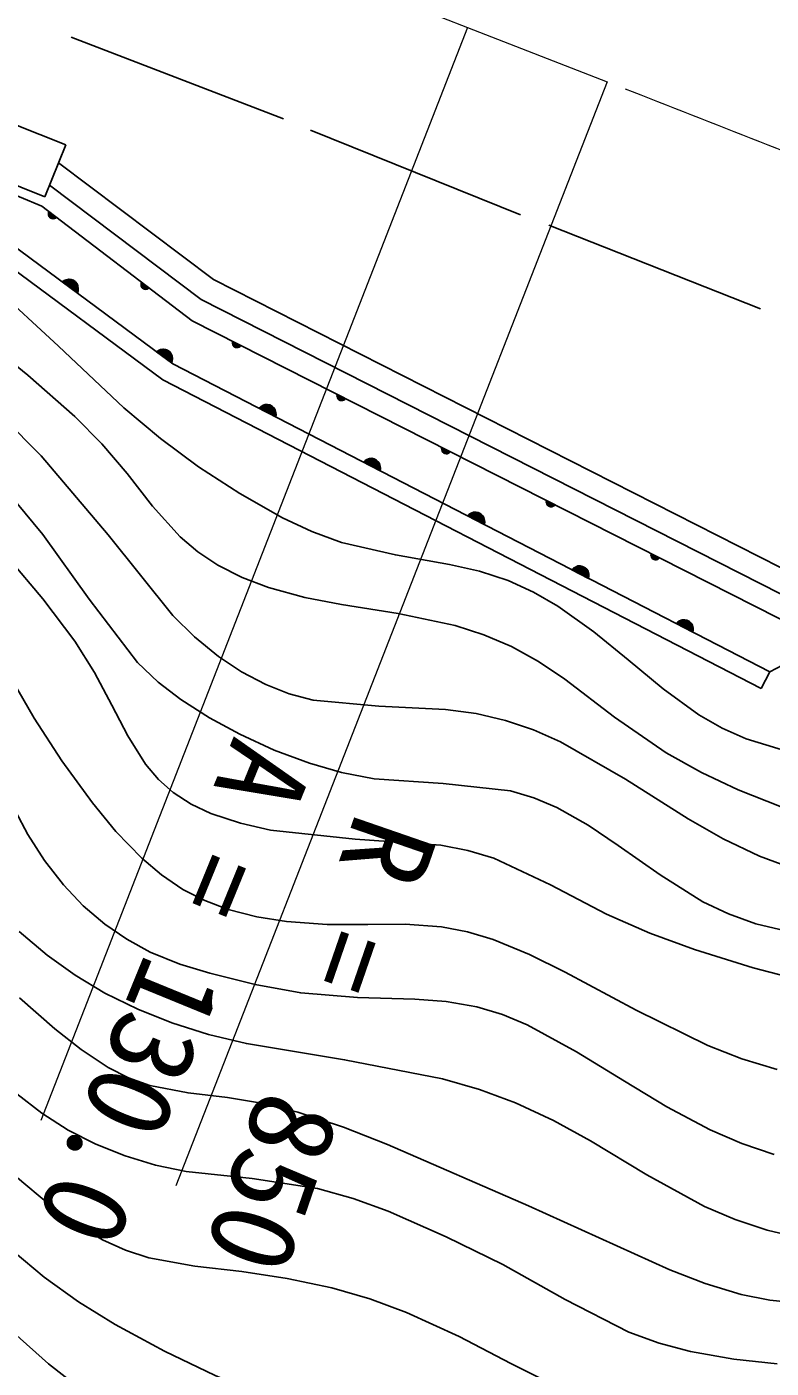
# Model space of a CAD drawing. Units: millimetres, scale not verified. Extents: x 40000 to 680000, y 20000 to 380000.
# Drawn here: x 516498 to 532356, y 258085 to 286664 of the extents above; entities that cross this region are included whole.
import ezdxf
from ezdxf.enums import TextEntityAlignment as Align

# ---------------------------------------------------------------- set-up
doc = ezdxf.new("R2010")
doc.units = ezdxf.units.MM
doc.header["$LTSCALE"] = 1000
doc.linetypes.add('CHAIN', pattern=[18.5, 12, -1.5, 3.5, -1.5])
for name, color, linetype, lineweight in [('M-BGD', 7, 'Continuous', 25), ('M-BMK', 2, 'CHAIN', 13), ('M-BMK-HTXT', 7, 'Continuous', 13)]:
    doc.layers.add(name, color=color, linetype=linetype, lineweight=lineweight)
doc.styles.add('ＭＳ ゴシック', font='')
doc.styles.get('ＭＳ ゴシック').set_extended_font_data('MS Gothic')

msp = doc.modelspace()

# ---------------------------------------------------------------- linework, layer by layer
at = {"layer": 'M-BGD'}
for p, q in [((521969, 284703), (517444, 286443)), ((521969, 284703), (517444, 286443)), ((516222, 284591), (517328, 284147)), ((527017, 282660), (522541, 284464)), ((527017, 282660), (522541, 284464)), ((517328, 284147), (516884, 283042)), ((517328, 284147), (516884, 283042)), ((517175, 283767), (520477, 281281)), ((515692, 283309), (516814, 282840)), ((516884, 283042), (515779, 283486)), ((516983, 283287), (520212, 280855)), ((516814, 282840), (520019, 280399)), ((517090, 282582), (516959, 282682)), ((517090, 282582), (516959, 282682)), ((516959, 282667), (517074, 282579)), ((516959, 282667), (517074, 282579)), ((516960, 282697), (517104, 282588)), ((516960, 282697), (517104, 282588)), ((517057, 282576), (516961, 282649)), ((517057, 282576), (516961, 282649)), ((517115, 282595), (516964, 282710)), ((517115, 282595), (516964, 282710)), ((516972, 282625), (517031, 282580)), ((516972, 282625), (517031, 282580)), ((532127, 280655), (527619, 282438)), ((532127, 280655), (527619, 282438)), ((516148, 282050), (519606, 279485)), ((516148, 282050), (519606, 279485)), ((515967, 281686), (519394, 279145)), ((517276, 281245), (517581, 281018)), ((517276, 281245), (517581, 281018)), ((517588, 281044), (517299, 281259)), ((517588, 281044), (517299, 281259)), ((517325, 281270), (517590, 281074)), ((517325, 281270), (517590, 281074)), ((517590, 281105), (517356, 281278)), ((517590, 281105), (517356, 281278)), ((517391, 281284), (517585, 281140)), ((517391, 281284), (517585, 281140)), ((517562, 281188), (517442, 281277)), ((517562, 281188), (517442, 281277)), ((520477, 281281), (534759, 274025)), ((520477, 281281), (534759, 274025)), ((518932, 281163), (519048, 281075)), ((518932, 281163), (519048, 281075)), ((519064, 281079), (518933, 281179)), ((519064, 281079), (518933, 281179)), ((518934, 281193), (519077, 281084)), ((518934, 281193), (519077, 281084)), ((519031, 281072), (518935, 281146)), ((519031, 281072), (518935, 281146)), ((519089, 281091), (518938, 281206)), ((519089, 281091), (518938, 281206)), ((518946, 281121), (519005, 281076)), ((518946, 281121), (519005, 281076)), ((520212, 280855), (534561, 273565)), ((520019, 280399), (533513, 273553)), ((519598, 279616), (519365, 279789)), ((519598, 279616), (519365, 279789)), ((519399, 279795), (519593, 279651)), ((519399, 279795), (519593, 279651)), ((519570, 279699), (519451, 279787)), ((519570, 279699), (519451, 279787)), ((520879, 279934), (521039, 279853)), ((520879, 279934), (521039, 279853)), ((521049, 279862), (520880, 279948)), ((521049, 279862), (520880, 279948)), ((521027, 279845), (520880, 279919)), ((521027, 279845), (520880, 279919)), ((520882, 279904), (521012, 279838)), ((520882, 279904), (521012, 279838)), ((520996, 279833), (520888, 279887)), ((520996, 279833), (520888, 279887)), ((520903, 279866), (520970, 279832)), ((520903, 279866), (520970, 279832)), ((519284, 279756), (519589, 279529)), ((519284, 279756), (519589, 279529)), ((519596, 279555), (519307, 279770)), ((519596, 279555), (519307, 279770)), ((519334, 279781), (519598, 279585)), ((519334, 279781), (519598, 279585)), ((519606, 279485), (532329, 272920)), ((519606, 279485), (532329, 272920)), ((519394, 279145), (532145, 272565)), ((523107, 278804), (523267, 278723)), ((523107, 278804), (523267, 278723)), ((523277, 278731), (523108, 278817)), ((523277, 278731), (523108, 278817)), ((523255, 278715), (523108, 278789)), ((523255, 278715), (523108, 278789)), ((523110, 278774), (523240, 278708)), ((523110, 278774), (523240, 278708)), ((523224, 278702), (523116, 278757)), ((523224, 278702), (523116, 278757)), ((523131, 278735), (523198, 278702)), ((523131, 278735), (523198, 278702)), ((521466, 278554), (521804, 278379)), ((521466, 278554), (521804, 278379)), ((521806, 278406), (521486, 278571)), ((521806, 278406), (521486, 278571)), ((521511, 278587), (521804, 278436)), ((521511, 278587), (521804, 278436)), ((521799, 278466), (521540, 278600)), ((521799, 278466), (521540, 278600)), ((521573, 278611), (521788, 278500)), ((521573, 278611), (521788, 278500)), ((521758, 278544), (521626, 278612)), ((521758, 278544), (521626, 278612)), ((525336, 277673), (525497, 277592)), ((525336, 277673), (525497, 277592)), ((525507, 277600), (525337, 277686)), ((525507, 277600), (525337, 277686)), ((525484, 277584), (525338, 277658)), ((525484, 277584), (525338, 277658)), ((525340, 277643), (525470, 277577)), ((525340, 277643), (525470, 277577)), ((525453, 277571), (525345, 277626)), ((525453, 277571), (525345, 277626)), ((525361, 277604), (525427, 277571)), ((525361, 277604), (525427, 277571)), ((523688, 277407), (524025, 277233)), ((523688, 277407), (524025, 277233)), ((524028, 277260), (523708, 277425)), ((524028, 277260), (523708, 277425)), ((523733, 277440), (524025, 277289)), ((523733, 277440), (524025, 277289)), ((524021, 277320), (523762, 277453)), ((524021, 277320), (523762, 277453)), ((523795, 277464), (524010, 277353)), ((523795, 277464), (524010, 277353)), ((523980, 277397), (523847, 277466)), ((523980, 277397), (523847, 277466)), ((527566, 276542), (527726, 276461)), ((527566, 276542), (527726, 276461)), ((527736, 276469), (527567, 276555)), ((527736, 276469), (527567, 276555)), ((527714, 276453), (527567, 276527)), ((527714, 276453), (527567, 276527)), ((527569, 276512), (527699, 276446)), ((527569, 276512), (527699, 276446)), ((527683, 276441), (527575, 276495)), ((527683, 276441), (527575, 276495)), ((527590, 276473), (527657, 276440)), ((527590, 276473), (527657, 276440)), ((525909, 276261), (526247, 276086)), ((525909, 276261), (526247, 276086)), ((526250, 276113), (525930, 276278)), ((526250, 276113), (525930, 276278)), ((525954, 276294), (526247, 276143)), ((525954, 276294), (526247, 276143)), ((526242, 276173), (525984, 276307)), ((526242, 276173), (525984, 276307)), ((526016, 276318), (526232, 276207)), ((526016, 276318), (526232, 276207)), ((526201, 276251), (526069, 276319)), ((526201, 276251), (526069, 276319)), ((529795, 275411), (529956, 275330)), ((529795, 275411), (529956, 275330)), ((529966, 275339), (529796, 275424)), ((529966, 275339), (529796, 275424)), ((529943, 275322), (529797, 275396)), ((529943, 275322), (529797, 275396)), ((529799, 275381), (529929, 275315)), ((529799, 275381), (529929, 275315)), ((529912, 275310), (529804, 275364)), ((529912, 275310), (529804, 275364)), ((529820, 275343), (529886, 275309)), ((529820, 275343), (529886, 275309)), ((528131, 275114), (528469, 274940)), ((528131, 275114), (528469, 274940)), ((528471, 274967), (528151, 275132)), ((528471, 274967), (528151, 275132)), ((528176, 275147), (528469, 274996)), ((528176, 275147), (528469, 274996)), ((528464, 275027), (528205, 275160)), ((528464, 275027), (528205, 275160)), ((528238, 275172), (528453, 275061)), ((528238, 275172), (528453, 275061)), ((528423, 275104), (528291, 275173)), ((528423, 275104), (528291, 275173)), ((530353, 273968), (530690, 273794)), ((530353, 273968), (530690, 273794)), ((530693, 273820), (530373, 273985)), ((530693, 273820), (530373, 273985)), ((530398, 274001), (530690, 273850)), ((530398, 274001), (530690, 273850)), ((530686, 273880), (530427, 274014)), ((530686, 273880), (530427, 274014)), ((530460, 274025), (530675, 273914)), ((530460, 274025), (530675, 273914)), ((530645, 273958), (530512, 274026)), ((530645, 273958), (530512, 274026)), ((532329, 272920), (533513, 273553)), ((532145, 272565), (532329, 272920))]:
    msp.add_line(p, q, dxfattribs=at)
for points in [[(517127, 282602), (517106, 282588), (517085, 282580), (517056, 282574), (517032, 282578), (517008, 282586), (516984, 282605), (516970, 282625), (516959, 282648), (516957, 282677), (516960, 282700), (516968, 282723)], [(517127, 282602), (517106, 282588), (517085, 282580), (517056, 282574), (517032, 282578), (517008, 282586), (516984, 282605), (516970, 282625), (516959, 282648), (516957, 282677), (516960, 282700), (516968, 282723)], [(517253, 281231), (517293, 281258), (517335, 281276), (517392, 281288), (517442, 281281), (517489, 281265), (517538, 281228), (517567, 281188), (517588, 281142), (517593, 281084), (517589, 281038), (517574, 280992)], [(517253, 281231), (517293, 281258), (517335, 281276), (517392, 281288), (517442, 281281), (517489, 281265), (517538, 281228), (517567, 281188), (517588, 281142), (517593, 281084), (517589, 281038), (517574, 280992)], [(519100, 281098), (519080, 281085), (519059, 281076), (519030, 281070), (519005, 281074), (518982, 281083), (518957, 281101), (518943, 281122), (518933, 281144), (518931, 281174), (518933, 281196), (518941, 281219)], [(519100, 281098), (519080, 281085), (519059, 281076), (519030, 281070), (519005, 281074), (518982, 281083), (518957, 281101), (518943, 281122), (518933, 281144), (518931, 281174), (518933, 281196), (518941, 281219)], [(519261, 279741), (519301, 279769), (519343, 279786), (519400, 279799), (519450, 279792), (519497, 279776), (519546, 279739), (519575, 279699), (519596, 279653), (519601, 279595), (519597, 279549), (519582, 279503)], [(519261, 279741), (519301, 279769), (519343, 279786), (519400, 279799), (519450, 279792), (519497, 279776), (519546, 279739), (519575, 279699), (519596, 279653), (519601, 279595), (519597, 279549), (519582, 279503)], [(521059, 279871), (521042, 279854), (521023, 279841), (520995, 279831), (520970, 279830), (520946, 279834), (520918, 279848), (520901, 279865), (520887, 279886), (520879, 279914), (520877, 279937), (520881, 279961)], [(521059, 279871), (521042, 279854), (521023, 279841), (520995, 279831), (520970, 279830), (520946, 279834), (520918, 279848), (520901, 279865), (520887, 279886), (520879, 279914), (520877, 279937), (520881, 279961)], [(523287, 278740), (523270, 278723), (523251, 278711), (523223, 278700), (523198, 278700), (523174, 278704), (523146, 278718), (523129, 278735), (523115, 278756), (523107, 278784), (523105, 278807), (523109, 278831)], [(523287, 278740), (523270, 278723), (523251, 278711), (523223, 278700), (523198, 278700), (523174, 278704), (523146, 278718), (523129, 278735), (523115, 278756), (523107, 278784), (523105, 278807), (523109, 278831)], [(521446, 278536), (521481, 278570), (521519, 278594), (521574, 278615), (521624, 278616), (521673, 278608), (521728, 278579), (521763, 278545), (521791, 278503), (521806, 278446), (521809, 278400), (521801, 278353)], [(521446, 278536), (521481, 278570), (521519, 278594), (521574, 278615), (521624, 278616), (521673, 278608), (521728, 278579), (521763, 278545), (521791, 278503), (521806, 278446), (521809, 278400), (521801, 278353)], [(525517, 277609), (525499, 277592), (525480, 277580), (525453, 277569), (525428, 277569), (525403, 277573), (525376, 277587), (525358, 277604), (525344, 277625), (525337, 277653), (525335, 277676), (525338, 277700)], [(525517, 277609), (525499, 277592), (525480, 277580), (525453, 277569), (525428, 277569), (525403, 277573), (525376, 277587), (525358, 277604), (525344, 277625), (525337, 277653), (525335, 277676), (525338, 277700)], [(523667, 277390), (523703, 277423), (523741, 277447), (523796, 277468), (523846, 277470), (523895, 277461), (523950, 277433), (523985, 277398), (524013, 277357), (524027, 277300), (524031, 277254), (524023, 277206)], [(523667, 277390), (523703, 277423), (523741, 277447), (523796, 277468), (523846, 277470), (523895, 277461), (523950, 277433), (523985, 277398), (524013, 277357), (524027, 277300), (524031, 277254), (524023, 277206)], [(527746, 276478), (527729, 276461), (527710, 276449), (527682, 276438), (527657, 276438), (527633, 276442), (527605, 276456), (527588, 276473), (527574, 276494), (527566, 276522), (527564, 276545), (527568, 276569)], [(527746, 276478), (527729, 276461), (527710, 276449), (527682, 276438), (527657, 276438), (527633, 276442), (527605, 276456), (527588, 276473), (527574, 276494), (527566, 276522), (527564, 276545), (527568, 276569)], [(525889, 276243), (525924, 276277), (525963, 276301), (526017, 276322), (526068, 276323), (526116, 276315), (526171, 276286), (526206, 276252), (526234, 276210), (526249, 276153), (526252, 276107), (526244, 276060)], [(525889, 276243), (525924, 276277), (525963, 276301), (526017, 276322), (526068, 276323), (526116, 276315), (526171, 276286), (526206, 276252), (526234, 276210), (526249, 276153), (526252, 276107), (526244, 276060)], [(529976, 275347), (529958, 275331), (529939, 275318), (529912, 275308), (529887, 275307), (529862, 275311), (529835, 275325), (529817, 275342), (529803, 275363), (529796, 275391), (529794, 275414), (529797, 275438)], [(529976, 275347), (529958, 275331), (529939, 275318), (529912, 275308), (529887, 275307), (529862, 275311), (529835, 275325), (529817, 275342), (529803, 275363), (529796, 275391), (529794, 275414), (529797, 275438)], [(528111, 275097), (528146, 275130), (528184, 275154), (528239, 275176), (528289, 275177), (528338, 275168), (528393, 275140), (528428, 275105), (528456, 275064), (528470, 275007), (528474, 274961), (528466, 274913)], [(528111, 275097), (528146, 275130), (528184, 275154), (528239, 275176), (528289, 275177), (528338, 275168), (528393, 275140), (528428, 275105), (528456, 275064), (528470, 275007), (528474, 274961), (528466, 274913)], [(530332, 273950), (530368, 273984), (530406, 274008), (530461, 274029), (530511, 274030), (530559, 274022), (530615, 273994), (530649, 273959), (530678, 273917), (530692, 273860), (530695, 273815), (530688, 273767)], [(530332, 273950), (530368, 273984), (530406, 274008), (530461, 274029), (530511, 274030), (530559, 274022), (530615, 273994), (530649, 273959), (530678, 273917), (530692, 273860), (530695, 273815), (530688, 273767)]]:
    msp.add_lwpolyline(points, close=True, dxfattribs=at)
for points in [[(533169, 271080), (531823, 271491), (531309, 271720), (530815, 272007), (530051, 272562), (529306, 273178), (528577, 273772), (527813, 274317), (527295, 274619), (526753, 274864), (526142, 275064), (525500, 275211), (524349, 275413), (523204, 275676), (522567, 275910), (521942, 276204), (521036, 276718), (520154, 277287), (519345, 277889), (518565, 278544), (517173, 279861), (515769, 281152)], [(515481, 280079), (516521, 279242), (517519, 278363), (518095, 277781), (518635, 277148), (519178, 276449), (519762, 275796), (520140, 275476), (520565, 275197), (521087, 274933), (521648, 274718), (522421, 274506), (523204, 274354), (524412, 274161), (525625, 273905), (526236, 273711), (526822, 273462), (527401, 273143), (527961, 272766), (529020, 271956), (530116, 271194), (530868, 270774), (531655, 270405), (532568, 270046)], [(532760, 268749), (532107, 268994), (531333, 269365), (530588, 269789), (529251, 270631), (527865, 271431), (527291, 271687), (526698, 271885), (526070, 272030), (525417, 272119), (523994, 272189), (522595, 272318), (522084, 272454), (521588, 272649), (521069, 272922), (520578, 273248), (520071, 273665), (519609, 274122), (518234, 275838), (516806, 277525), (516007, 278323), (515180, 279081)], [(514860, 278123), (515873, 277005), (516840, 275847), (517825, 274466), (518858, 273123), (519296, 272704), (519776, 272329), (520386, 271938), (521036, 271593), (521767, 271255), (522517, 270974), (523200, 270779), (523897, 270643), (525368, 270544), (526804, 270388), (527301, 270240), (527790, 270030), (528454, 269656), (529096, 269224), (529990, 268593), (530903, 268023), (531447, 267764), (532028, 267554), (532661, 267400)], [(533228, 266290), (531969, 266618), (530719, 267005), (529772, 267352), (528846, 267755), (527654, 268385), (526450, 268953), (525894, 269118), (525320, 269226), (523493, 269358), (521688, 269550), (521053, 269696), (520417, 269905), (519998, 270102), (519617, 270347), (519304, 270625), (519028, 270954), (518648, 271554), (518306, 272208), (517937, 272908), (517518, 273575), (516840, 274476), (516110, 275344)], [(515448, 274016), (516657, 271937), (517245, 271024), (517894, 270131), (518397, 269522), (518946, 268953), (519365, 268596), (519823, 268286), (520287, 268047), (520787, 267858), (521399, 267701), (522030, 267601), (522899, 267540), (523765, 267539), (524556, 267543), (525331, 267487), (525884, 267384), (526436, 267218), (527207, 266899), (527966, 266520), (529476, 265711), (531007, 264959), (531732, 264677), (532484, 264449)], [(532420, 262641), (531727, 262875), (531058, 263165), (530134, 263654), (529228, 264202), (528210, 264826), (527157, 265400), (526632, 265619), (526083, 265782), (525433, 265895), (524767, 265949), (523545, 265984), (522334, 266081), (521365, 266260), (520395, 266500), (519755, 266696), (519129, 266950), (518629, 267222), (518159, 267547), (517700, 267939), (517277, 268381), (516872, 268900), (516517, 269452), (515992, 270450)], [(527749, 257715), (526806, 258188), (525705, 258758), (524586, 259270), (523805, 259559), (522993, 259795), (522044, 259997), (521078, 260142), (520077, 260261), (519097, 260438), (518599, 260599), (518112, 260821), (517544, 261158), (517001, 261550), (516260, 262173), (515556, 262844), (514906, 263545), (514306, 264282), (513767, 265037), (513280, 265824), (512704, 266917), (512176, 268049), (512086, 268250), (511991, 268460)], [(511553, 267478), (512340, 265925), (513179, 264402), (513743, 263494), (514363, 262609), (514952, 261871), (515586, 261173), (516206, 260576), (516864, 260025), (517600, 259496), (518379, 259012), (519428, 258445), (520507, 257931), (522067, 257264), (523648, 256654), (525079, 256152), (526533, 255705), (527337, 255510), (528160, 255373), (529064, 255294), (529974, 255274), (531340, 255329), (532713, 255444)], [(516334, 267388), (516932, 266882), (517526, 266456), (518160, 266076), (518861, 265731), (519585, 265441), (520367, 265194), (521175, 265002), (523266, 264657), (525352, 264253), (526139, 264025), (526907, 263740), (527720, 263362), (528506, 262930), (529704, 262206), (530936, 261533), (531588, 261253), (532269, 261026), (532929, 260866)], [(532536, 254154), (529587, 253909), (528540, 253887), (527480, 253927), (526454, 254027), (525424, 254188), (524445, 254398), (523485, 254666), (522475, 255015), (521484, 255420), (520485, 255892), (519512, 256418), (518605, 256973), (517732, 257577), (516961, 258181), (516221, 258837), (515509, 259554), (514833, 260321), (514144, 261198), (513498, 262119), (512797, 263240), (512149, 264387), (511678, 265277), (511215, 266172)], [(532954, 259470), (532330, 259534), (531715, 259658), (530950, 259888), (530199, 260177), (527189, 261545), (524180, 262847), (523241, 263220), (522274, 263539), (521537, 263723), (520775, 263851), (519935, 263950), (519116, 264106), (518664, 264269), (518232, 264489), (517653, 264872), (517094, 265315), (516341, 265974)], [(516288, 263927), (516817, 263518), (517380, 263159), (517969, 262857), (518593, 262606), (519237, 262412), (519895, 262275), (521297, 262125), (522693, 261915), (523451, 261700), (524194, 261427), (525433, 260885), (526642, 260291), (527968, 259545), (529324, 258852), (529972, 258618), (530640, 258441), (531561, 258278), (532485, 258175)]]:
    msp.add_lwpolyline(points, dxfattribs=at)
at = {"layer": 'M-BMK'}
msp.add_line((525889, 286651), (528860, 285491), dxfattribs=at)
msp.add_lwpolyline([(521803, 288246), (523846, 287449), (525889, 286651)], dxfattribs=at)
msp.add_arc((219631, -506266), 850000, 67.82888, 68.66637, dxfattribs=at)
at = {"layer": 'M-BMK-HTXT'}
for p, q in [((525889, 286651), (516794, 263364)), ((528860, 285491), (519675, 261973))]:
    msp.add_line(p, q, dxfattribs=at)

# ---------------------------------------------------------------- texts
at = {"layer": 'M-BMK-HTXT', "style": 'ＭＳ ゴシック'}
for s, rotation, p in [('A = 130.0', 247.74, (520418, 271804)), ('R =  850', 250.94, (523008, 270165))]:
    msp.add_text(s, height=1833, rotation=rotation, dxfattribs=at).set_placement(p, align=Align.BOTTOM_LEFT)

doc.saveas('drawing.dxf')
